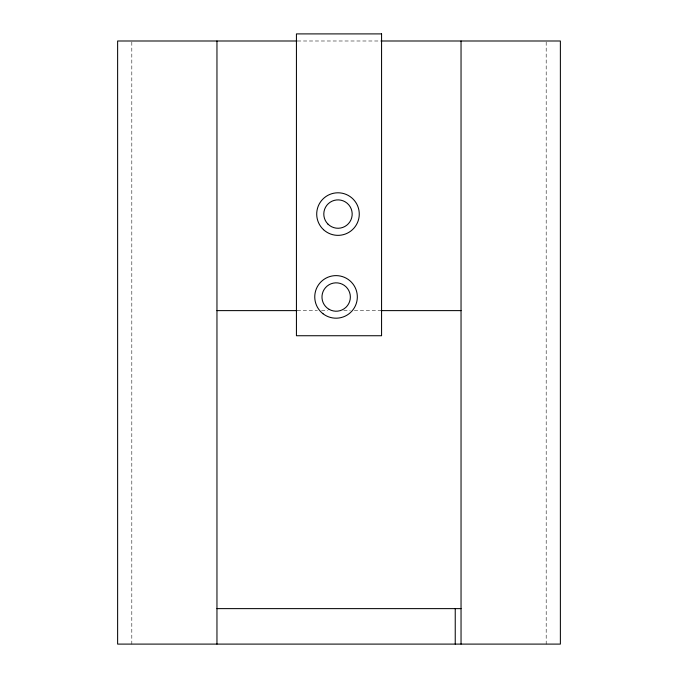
<?xml version="1.0" encoding="UTF-8"?>
<svg xmlns="http://www.w3.org/2000/svg" width="678" height="678" viewBox="0 0 678 678"><rect width="100%" height="100%" fill="white"/><g stroke="black" fill="none" stroke-linecap="round" stroke-linejoin="round"><path stroke-width="0.51" stroke-dasharray="3.39 2.54" d="M297.481 40.994L380.519 40.994M297.261 310.617L317.431 310.617M321.541 310.617L327.906 310.617M343.754 310.617L350.297 310.617M354.323 310.617L380.739 310.617M546.188 42.053L546.188 644.1M131.812 42.053L131.812 644.1"/><path stroke-width="1.02" d="M296.93 40.994L117.625 40.994L117.625 644.1L560.375 644.1L560.375 40.994L381.07 40.994M216.96 310.617L296.93 310.617M381.07 310.617L461.04 310.617M216.96 608.624L461.04 608.624M461.04 40.994L461.04 644.1M455.235 608.624L455.235 644.1M216.96 40.994L216.96 644.1M381.57 33.9L296.43 33.9L296.43 335.737L381.57 335.737L381.57 33.9M323.016 313.745A21.289 21.289 0 0 0 357.137 299.761A21.289 21.289 0 0 0 327.966 277.209A21.289 21.289 0 0 0 323.016 313.745M329.076 309.321A14.187 14.187 0 0 0 350.356 297.032A14.187 14.187 0 0 0 329.076 284.735A14.187 14.187 0 0 0 329.076 309.321M323.542 229.706A21.289 21.289 0 0 0 358.747 218.774A21.289 21.289 0 0 0 331.678 193.747A21.289 21.289 0 0 0 323.542 229.706M327.957 224.104A14.187 14.187 0 0 0 351.696 217.748A14.187 14.187 0 0 0 334.313 200.366A14.187 14.187 0 0 0 327.957 224.104"/></g></svg>
